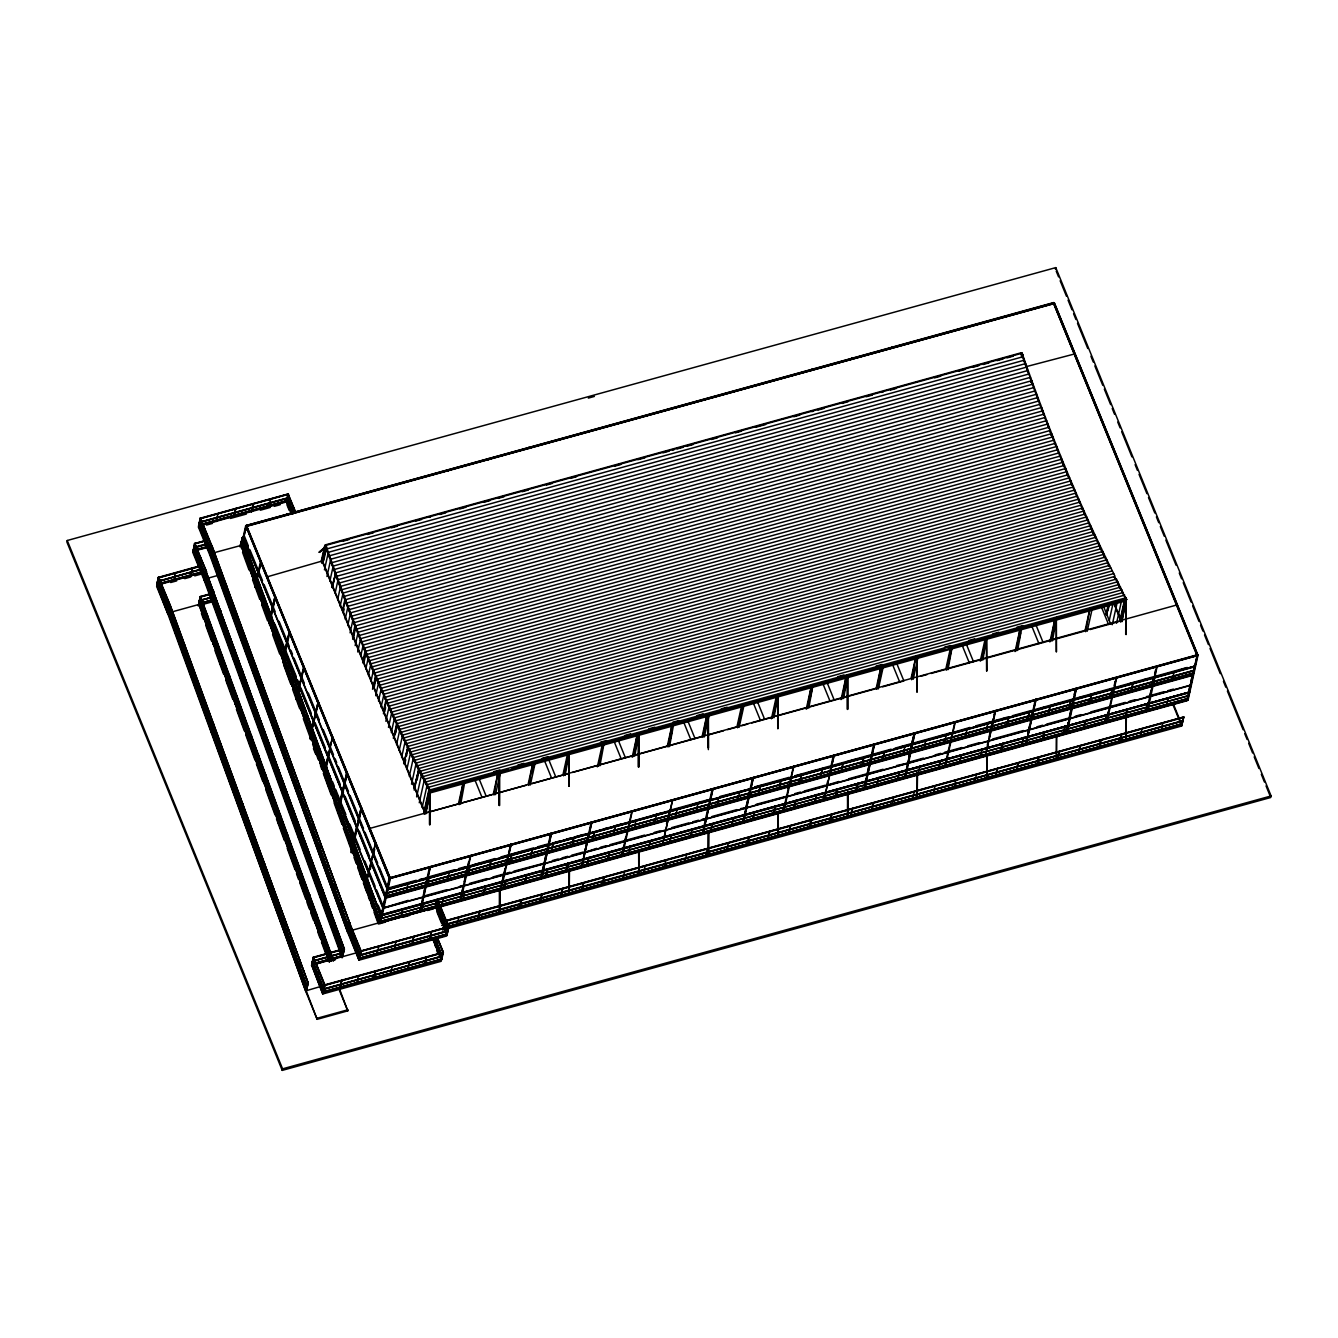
<?xml version="1.0" encoding="UTF-8"?>
<svg xmlns="http://www.w3.org/2000/svg" width="1338" height="1338" viewBox="0 0 1338 1338"><rect width="100%" height="100%" fill="white"/><g stroke="black" fill="none" stroke-linecap="round" stroke-linejoin="round"><path stroke-width="1.5" d="M67.251 540.502L66.9 542.041L282.234 1070.383L1270.749 797.498L1271.1 795.959L1055.766 267.617L67.251 540.502L282.586 1068.845L282.234 1070.383M158.938 577.682L156.73 585.559L158.269 577.38L198.676 566.158M156.73 585.559L158.553 577.247L308.158 982.928L306.452 990.672L308.158 982.928M201.018 573.099L156.897 585.275L156.646 586.395L167.919 614.075L305.867 991.642L317.139 1019.322L347.78 1010.859L338.999 987.595M157.483 583.05L158.77 577.247L170.227 605.361L168.504 613.105M162.383 599.407L164.089 591.664M173.639 580.893L175.362 573.149M168.019 613.239L170.127 605.077L308.008 982.794L170.127 605.077M167.919 614.075L156.897 585.275M195.197 543.897L192.99 551.774L194.528 543.579L204.798 540.686M200.8 518.542L198.609 526.419L200.148 518.241L288.339 493.889L286.633 501.633M175.094 632.673L177.302 624.796M448.849 926.816L446.725 935.964L359.002 960.182L347.729 932.502L209.782 554.936L198.509 527.272L200.416 518.107L212.09 546.222L209.698 553.664L211.989 545.937L349.87 923.672L211.504 546.205L200.148 518.241M175.278 633.108L176.817 624.93M193.291 551.189L195.013 543.445M198.91 525.851L200.633 518.107M190.548 576.226L192.572 567.914L191.033 576.093M198.442 565.171L200.65 557.294L198.626 565.606M204.062 539.816L206.269 531.939L204.246 540.268M182.353 652.543L184.56 644.665M182.537 652.977L184.075 644.799M216.154 521.586L217.86 513.842M200.566 597.049L198.643 604.776L200.182 596.597L210.467 593.687M204.078 579.003L206.37 571.242L204.58 578.869M198.643 604.776L200.182 596.597L333.212 960.768M342.11 957.857L204.162 580.274L205.952 571.359L194.763 543.646M209.782 554.936L211.571 546.021L200.382 518.308M200.667 596.464L199.128 604.642M210.367 553.965L211.922 546.088M204.747 579.304L206.47 571.56L194.796 543.445L192.889 552.611L204.162 580.274M189.611 672.412L191.819 664.534L190.28 672.713M189.795 672.847L191.819 664.534M205.734 624.21L207.925 616.333L206.403 624.528M211.354 598.872L213.545 590.995L212.006 599.173M216.957 573.534L219.164 565.656L217.626 573.835M205.901 624.662L207.925 616.333M211.521 599.307L213.545 590.995M217.141 573.969L219.164 565.656M233.682 516.736L235.722 508.423L234.183 516.602M196.887 692.281L199.078 684.404L197.539 692.599M197.054 692.733L199.078 684.404M212.993 644.08L215.201 636.202L213.662 644.398M218.612 618.741L220.803 610.864L219.281 619.059M224.232 593.403L226.423 585.526L224.884 593.704M213.16 644.531L215.201 636.202M218.78 619.193L220.803 610.864M224.399 593.838L226.423 585.526M240.422 546.489L242.546 537.324L240.338 545.202L242.63 537.475L380.561 915.041L242.211 537.592L380.143 915.159L378.353 924.056L374.071 912.315M204.313 712.602L206.336 704.273M241.241 545.871L245.707 525.7L1054.26 302.723L1197.811 654.951L389.258 877.929L379.54 922.869L1188.094 699.891L1197.928 655.536L1054.26 302.723M248.333 545.871L244.402 536.204L243.566 536.438L241.593 545.302L385.377 898.266L1192.911 675.339M1197.727 655.369L389.375 878.531L245.908 525.867M241.542 546.623L246.008 526.47M1197.527 655.419L1053.708 302.555L246.192 525.483L389.927 878.681L390.295 877.879M241.358 548.145L246.543 525.483L390.395 878.464L380.577 922.802L380.143 921.397L1187.659 698.486L1188.094 699.891M241.91 545.268L243.851 536.036M244.402 536.204L243.466 536.856L387.384 889.753L1194.801 666.24M242.379 546.389L243.717 540.335M245.958 530.266L246.844 526.235M251.226 511.902L253.25 503.573L251.711 511.768M220.436 664.401L222.459 656.088M226.038 639.062L228.062 630.733M231.658 613.724L233.682 605.395M247.781 565.522L249.805 557.193M211.404 732.037L213.595 724.159L212.073 732.338M211.571 732.471L213.11 724.293M212.307 729.963L213.595 724.159M227.51 683.835L229.718 675.958M233.13 658.497L235.337 650.619M238.749 633.142L240.94 625.264M227.694 684.27L229.233 676.091M233.314 658.932L234.836 650.753M238.917 633.593L240.455 625.415M268.771 507.052L270.493 499.308M254.688 585.124L260.893 560.706M255.04 585.392L257.063 577.079L255.525 585.258M254.822 587.399L261.194 561.458L257.632 577.581M218.663 751.906L220.87 744.028M218.83 752.341L220.369 744.162M234.769 703.704L236.977 695.827M240.388 678.366L242.596 670.489M246.008 653.028L248.216 645.15M234.953 704.139L236.492 695.961M240.572 678.801L242.111 670.622M246.192 653.462L247.714 645.284M262.332 596.347L262.566 595.293M266.63 576.996L323.16 560.722L325.385 550.838M262.114 604.826L264.322 596.949M262.298 605.261L264.506 597.384M225.921 771.775L228.129 763.898M226.105 772.21L227.627 764.031M200.315 518.676L288.523 494.341L286.8 502.084L288.138 493.889L295.899 512.688M242.027 723.574L244.235 715.696M247.647 698.235L249.855 690.358M253.267 672.897L255.474 665.019M242.211 724.009L243.75 715.83M247.831 698.67L249.37 690.492M253.451 673.332L254.973 665.153M292.202 513.675L293.975 507.738L292.688 513.541M269.055 620.347L275.243 595.928M292.871 513.976L293.674 508.306M268.905 623.107L275.561 596.681M270.075 618.591L274.992 596.414M271.096 616.952L269.557 625.13L274.658 600.712M269.557 625.13L271.765 617.253M270.042 624.997L271.581 616.818M233.18 791.644L235.388 783.767M233.364 792.079L234.903 783.901M249.286 743.443L251.494 735.566M254.906 718.105L257.113 710.227M260.525 692.766L262.733 684.889M249.47 743.895L251.009 735.699M255.09 718.539L256.628 710.361M260.709 693.201L262.248 685.023M276.632 644.565L278.839 636.687L277.117 644.431M276.815 645L278.354 636.821M240.439 811.514L242.646 803.636L241.108 811.832M277.301 644.866L278.538 637.256M240.623 811.965L242.646 803.636M256.545 763.312L258.752 755.435L257.214 763.63M262.164 737.974L264.372 730.096L262.833 738.292M267.784 712.636L269.992 704.758L268.453 712.937M256.729 763.764L258.752 755.435M262.348 738.425L264.372 730.096M267.968 713.07L269.992 704.758M282.519 659.601L289.61 631.151M282.82 660.353L289.343 631.636M284.542 656.088L286.784 646.003M287.67 641.972L289.46 633.911M283.89 664.434L286.098 656.557L284.559 664.752M284.074 664.886L286.098 656.557M247.697 831.383L249.905 823.506L248.366 831.701M247.881 831.835L249.905 823.506M263.803 783.198L266.011 775.321L264.472 783.499M269.423 757.843L271.631 749.966L270.092 758.161M275.043 732.505L277.25 724.627L275.712 732.823M263.987 783.633L266.011 775.321M269.607 758.295L271.631 749.966M275.227 732.956L277.25 724.627M291.149 684.303L293.357 676.426L291.634 684.17M291.333 684.755L293.357 676.426M255.14 851.704L257.164 843.392M321.12 561.826L324.582 546.172L326.121 545.737M321.973 560.07L325.318 544.884L1021.463 352.697L1022.098 356.243M321.689 563.214L325.92 546.105M322.157 562.311L325.92 545.386L1022.065 353.199C1048.54 429.347 1078.696 504.342 1115.072 576.327L418.945 768.497C382.551 696.513 352.396 621.518 325.92 545.386M323.645 560.823L325.82 551.039M271.246 803.502L273.27 795.19M276.866 778.164L278.889 769.852M282.485 752.826L284.509 744.497M324.432 569.888L328.061 553.581L325.636 546.64L319.13 552.059M295.982 698.854L303.96 666.374M296.283 699.607L304.261 667.127M296.986 697.098L303.258 668.883M298.591 704.624L300.615 696.312M326.94 576.494L330.486 560.471L325.636 546.64L319.23 552.41M262.215 871.138L264.422 863.261L262.884 871.439M262.399 871.573L263.937 863.395M263.134 869.064L264.422 863.261M329.867 581.093L332.928 567.329L330.486 560.471L356.56 630.315M278.321 822.937L280.528 815.059M283.94 797.599L286.148 789.721M289.56 772.26L291.768 764.383M278.505 823.372L280.043 815.193M284.124 798.033L285.663 789.855M289.744 772.695L291.283 764.516M331.757 587.365L335.671 573.567L332.51 586.295M332.376 587.666L335.37 574.136L332.928 567.329M305.683 724.059L307.874 716.181M305.85 724.494L307.389 716.315M335.136 593.085L337.828 580.909L335.37 574.136M269.473 891.008L271.681 883.13M269.657 891.442L271.196 883.264M337.628 599.641L340.304 587.633L339.066 584.271M285.596 842.806L287.787 834.929M291.199 817.468L293.407 809.59M296.819 792.129L299.026 784.252M285.763 843.241L287.302 835.063M291.383 817.903L292.922 809.724M297.003 792.564L298.541 784.386M309.881 736.084L318.31 701.597M309.747 738.86L318.628 702.35M310.015 738.359L317.608 704.106M340.153 606.164L342.779 594.323L340.304 587.633M312.941 743.928L315.132 736.051M342.478 610.412L344.652 600.645L345.873 601.264L344.652 600.645M313.109 744.363L314.647 736.184M342.812 611.265L345.254 600.963L342.779 594.323M276.732 910.877L278.94 902.999M276.916 911.312L278.455 903.133M343.281 612.971L344.15 609.058M345.187 619.143L347.746 607.552L345.254 600.963M292.855 862.675L295.046 854.798M298.474 837.337L300.665 829.46M304.077 811.999L306.285 804.121M293.022 863.127L294.561 854.932M298.642 837.772L300.18 829.593M304.261 812.434L305.8 804.255M347.713 625.599L350.255 614.109L347.746 607.552M320.2 763.797L322.391 755.92M320.367 764.232L321.906 756.054M283.991 930.746L286.198 922.869M350.071 632.841L352.78 620.631L350.255 614.109M284.174 931.198L285.713 923.003M352.429 636.921L355.59 626.552L353.667 637.49M352.764 637.741L354.67 626.803M352.613 639.23L355.289 627.104L352.78 620.631M323.796 773.331L332.677 736.82M300.113 882.545L302.304 874.667M305.733 857.206L307.924 849.329M311.353 831.868L313.544 823.991M324.365 773.581L332.409 737.305M300.281 882.996L301.819 874.801M305.9 857.658L307.439 849.463M311.52 832.303L313.059 824.124M326.271 767.811L328.061 759.733M328.964 755.702L330.754 747.641M355.155 645.602L357.831 633.526L355.289 627.104M327.944 783.533L329.666 775.789M291.266 950.616L293.457 942.738L291.918 950.933M328.128 783.984L329.834 776.241M291.433 951.067L293.457 942.738M357.698 651.941L360.374 639.915L357.831 633.526L359.102 636.721M360.708 656.256L362.916 646.271L360.374 639.915L361.645 643.093M307.372 902.431L309.58 894.553L308.041 902.732M312.992 877.076L315.183 869.198L313.661 877.394M318.611 851.737L320.802 843.86L319.264 852.055M307.556 902.866L309.58 894.553M313.159 877.527L315.183 869.198M318.779 852.189L320.802 843.86M362.648 662.277L364.856 652.275L366.094 652.844L364.856 652.275M362.983 663.096L365.475 652.559L362.916 646.271L374.523 674.302M363.886 662.845L365.659 654.851M334.901 803.987L336.423 795.792M298.525 970.502L300.716 962.624L299.194 970.803M298.692 970.936L300.716 962.624M365.826 668.833L368.05 658.831L366.763 655.704M407.605 481.245L407.939 481.529M337.694 810.56L347.027 772.043M338.012 811.313L347.328 772.795M337.828 812.835L346.759 772.528M368.402 675.071L370.626 665.053L368.05 658.831M339.3 809.072L344.201 786.895M345.104 782.864L346.893 774.802M314.631 922.3L316.838 914.423L315.3 922.601M320.25 896.962L322.458 889.084L320.919 897.263M325.87 871.607L328.061 863.729L326.539 871.924M314.815 922.735L316.838 914.423M320.434 897.397L322.458 889.084M326.037 872.058L328.061 863.729M370.994 681.293L373.218 671.224L370.626 665.053M341.976 823.422L344.184 815.544L342.645 823.723M342.16 823.857L344.184 815.544M372.499 689.237L376.095 676.827L374.188 687.765M319.514 986.825L305.95 990.806L308.075 982.644M313.778 957.59L311.57 965.467L313.393 957.138L324.783 985.404L443.129 952.74L436.874 937.637M305.867 991.642L168.17 612.955L212.307 600.762M355.858 952.99L311.737 965.183L322.759 993.983L441.105 961.32L443.229 952.154M311.888 964.899L313.594 957.155L325.067 985.27L322.859 993.147L324.883 984.818M373.285 688.016L375.192 677.078M373.57 687.481L375.811 677.363L373.218 671.224M375.71 695.693L378.42 683.45L375.811 677.363L382.35 692.515M322.073 942.604L324.097 934.292M327.693 917.266L329.717 908.954M333.296 891.928L335.336 883.615L333.798 891.794M334.048 889.419L335.336 883.615M317.039 978.864L319.247 970.987L317.223 979.299M378.487 701.012L381.046 689.505L378.42 683.45M349.419 843.726L351.442 835.414L349.904 843.592M350.155 841.217L351.442 835.414M381.096 707.133L383.672 695.509L381.046 689.505M351.158 849.814L361.377 807.266M326.89 961.236L328.613 953.492M351.292 852.105L360.675 809.774M352.747 848.325L354.537 840.264M355.44 836.233L361.695 808.018L351.024 852.59L351.861 852.356M383.504 710.996L385.678 701.212L386.933 701.731L385.678 701.212M383.421 713.756L386.297 701.48L383.672 695.509L395.596 722.018M329.148 962.039L331.356 954.161L330.252 960.416M334.768 936.7L336.975 928.823M340.387 911.362L342.595 903.485M329.75 960.55L330.871 954.295M334.952 937.135L336.49 928.957M340.571 911.797L342.093 903.618M384.759 711.548L385.628 707.618M322.859 993.147L324.666 984.818M330.068 959.965L331.356 954.161M317.139 1019.322L306.118 990.521M322.759 993.983L311.737 965.183M385.862 721.282L388.94 707.401L387.619 704.44M356.493 863.161L358.701 855.283M356.677 863.595L358.216 855.417M388.472 727.354L391.599 713.271L388.94 707.401M364.873 847.941L365.107 846.887M369.171 828.59L1176.838 604.96M391.298 732.522L394.258 719.108L391.599 713.271M212.09 546.222L350.021 923.789L347.646 931.231L349.854 923.354L361.31 951.469L359.102 959.346L360.641 951.167L1182.039 723.825L442.978 927.836M342.21 957.005L344.418 949.127L205.968 571.393L344.134 949.278M347.83 931.666L349.502 923.588L361.026 951.602M347.729 932.502L210.033 553.815L198.76 526.135L286.466 501.917L290.982 512.989M349.854 923.354L347.646 931.231M393.288 738.258L397.219 724.41L395.831 732.956M394.074 737.087L396.316 724.661M393.924 738.526L396.934 724.912L394.258 719.108M339.768 988.481L341.792 980.152L340.253 988.347M363.752 883.03L365.96 875.152L364.237 882.896M363.936 883.465L365.475 875.286M364.421 883.331L365.659 875.721M396.55 744.513L399.627 730.665L396.934 724.912L406.367 744.865M375.476 842.973L365.374 887.813L366.211 887.579M353.466 945.514L355.172 937.771M370.241 869.449L371.128 865.402M372.917 857.34L374.707 849.279M399.192 750.484L402.32 736.385L399.627 730.665M401.584 757.509L405.013 742.055L402.32 736.385M371.011 902.899L373.218 895.022L371.195 903.351M359.102 959.346L360.926 951.017L1182.19 724.192M359.002 960.182L347.98 931.382L1187.525 699.623M361.126 951.034L359.588 959.212M403.608 763.195L408.006 747.189L406.601 755.819M403.942 763.965L407.722 747.674L405.013 742.055M404.845 763.714L405.732 759.767M356.661 983.815L358.383 976.071M406.869 769.367L410.448 753.261L407.722 747.674L414.546 761.556M409.294 776.291L413.174 758.797L410.448 753.261M378.269 922.768L380.477 914.891M389.659 878.062L1197.259 654.784L1186.957 699.356M1197.61 654.784L1187.609 700.109L380.092 923.036L382.099 914.824L378.152 905.157M1190.703 684.354L1190.887 685.324L383.37 908.251L282.736 661.875M1193.044 673.783L1193.228 674.77L385.712 897.698L387.401 888.265L416.235 880.304M387.585 889.252L243.566 536.438M411.502 784.168L415.917 764.299L413.174 758.797M376.647 954.496L378.855 946.618M413.977 787.798L418.928 769.283L414.328 788.567M414.144 790.089L418.66 769.768L415.917 764.299M417.038 780.171L418.844 772.026M373.57 979.148L375.593 970.819L374.055 979.015M416.603 796.863L421.42 775.187L417.289 767.042M419.262 802.767L424.179 780.556L418.66 769.768M422.156 807.516L426.956 785.891L424.179 780.556M406.167 891.777L407.889 884.033M423.778 812.885L428.695 790.691L430.234 790.273L425.869 813.839M424.213 813.069L429.414 789.403L430.067 792.949L1126.211 600.762M394.192 949.662L395.897 941.919M424.347 814.257L430.368 791.46M424.832 813.353L430.016 789.905L418.945 768.497M425.116 812.818L426.454 806.781M427.34 802.75L429.13 794.672M425.451 813.638L429.916 793.484M390.479 974.465L392.201 966.738M411.736 944.812L413.76 936.5L412.221 944.678M424.28 890.974L427.407 876.875M407.388 969.799L409.411 961.487L407.873 969.665M430.2 867.057L420.216 911.262M426.872 886.057L428.896 877.745L427.357 885.923M458.583 803.268L463.048 783.098M435.435 908.301L437.258 899.721M436.021 907.315L437.643 899.27L449.016 927.251M459.151 804.656L463.5 781.091M429.281 939.978L431.304 931.649L429.766 939.845M424.297 965.133L426.32 956.821L424.782 964.999M460.673 804.238L465.039 780.656M441.791 905.241L443.681 897.932M447.578 880.337L449.3 872.593M435.552 946.635L437.091 938.456M441.005 920.862L443.196 912.984L441.172 921.297M437.576 938.323L435.385 946.2M437.292 937.52L443.296 952.271L441.206 960.467L442.744 952.288M448.347 926.95L446.825 935.128L448.916 926.933M461.526 893.935L463.316 885.873M464.202 881.842L465.992 873.781M466.878 869.75L468.668 861.689M460.924 900.39L460.657 899.755M466.544 875.052L466.276 874.416M468.283 874.634L470.006 866.89M457.044 925.311L458.767 917.567M569.118 436.656L569.453 436.941M493.388 793.668L497.87 773.498M493.956 795.04L498.305 771.474M495.495 794.621L500.412 772.444M483.202 893.817L485.393 885.94L483.687 893.684M488.989 868.914L491.013 860.585L489.474 868.78M477.75 919.591L479.773 911.278L478.251 919.457M501.901 882.796L505.028 868.68M505.915 864.649L507.704 856.588M508.607 852.557L510.698 845.248M504.242 874.182L504.577 874.467M506.584 863.629L506.918 863.896M508.524 854.831L508.708 855.802L508.524 854.831L500.847 856.956M510.965 844.763L500.563 888.85M503.908 888.098L506.099 880.22L504.393 887.964M509.694 863.194L511.718 854.882L510.179 863.06M498.455 913.871L500.496 905.558L498.957 913.737M528.192 784.051L532.675 763.881M528.761 785.439L533.109 761.874M530.183 781.609L531.069 777.579M531.972 773.548L533.762 765.487M530.3 785.021L535.217 762.827M524.613 882.378L526.804 874.5L525.098 882.244M530.4 857.474L532.424 849.162L530.885 857.34M519.161 908.168L521.201 899.838L519.662 908.017M563.014 774.451L567.479 754.281M541.823 873.664L543.613 865.602M544.516 861.572L548.981 841.418M549.868 837.387L550.771 833.357L540.937 877.695M563.566 775.823L568.483 753.645M551.172 833.474L551.507 833.758M541.505 877.962L551.34 833.607M564.987 772.009L565.874 767.979M566.777 763.931L568.566 755.87M549.165 844.311L669.953 810.594M565.104 775.404L569.453 751.839M545.319 876.658L547.51 868.78L545.804 876.524M551.105 851.771L553.129 843.442L551.591 851.62M539.866 902.448L541.907 894.119L540.368 902.314M571.811 846.051L573.835 837.722L572.296 845.917M560.572 896.728L562.612 888.415L561.074 896.594M597.367 766.858L602.284 744.664M598.37 766.222L603.287 744.028M599.909 765.804L604.258 742.222M581.762 864.532L582.649 860.501M583.552 856.471L585.325 848.409M586.228 844.378L588.018 836.317M591.714 822.469L581.712 866.673M586.73 865.234L588.921 857.357L587.215 865.101M592.517 840.331L594.54 832.019L593.002 840.197M581.294 891.008L583.318 882.695L581.779 890.874M607.435 859.514L609.626 851.637L607.92 859.381M613.222 834.611L615.246 826.299L613.707 834.477M602 885.288L604.023 876.975L602.485 885.154M632.172 757.241L637.089 735.064M633.192 756.606L637.54 733.04M635.048 750.769L636.838 742.707M634.714 756.187L639.062 732.622M622.137 853.393L623.926 845.332M624.813 841.301L625.716 837.27M628.776 826.951L630.114 820.913M623.19 879.451L624.411 871.841M634.413 828.757L635.65 821.164M730.615 392.084L730.949 392.352M628.626 853.661L630.031 846.502M667.428 745.617L671.893 725.447M667.996 747.005L672.345 723.44M669.853 741.168L671.643 733.09M669.518 746.587L673.884 723.005M648.846 848.091L650.736 840.782M654.633 823.188L656.356 815.444M643.411 873.865L645.117 866.121M666.525 824.108L669.652 809.992M662.461 844.378L662.795 844.663M668.08 819.04L668.415 819.324M672.462 800.174L662.377 845.014L672.73 799.689M666.073 829.878L665.822 829.242M770.989 380.929L771.324 381.213M669.552 842.371L671.442 835.063M675.339 817.468L677.061 809.724M664.116 868.145L665.822 860.401M702.233 736.017L706.698 715.847M702.801 737.389L707.15 713.823M704.658 731.552L707.785 717.436M704.323 736.97L709.24 714.793M690.257 836.651L692.147 829.343M696.044 811.748L697.767 804.004M684.822 862.425L686.528 854.681M712.669 788.885L713.003 789.169M703.002 833.373L712.836 789.035M710.662 799.723L710.411 799.104M710.963 830.931L712.853 823.639M716.75 806.028L718.473 798.284M705.527 856.721L707.233 848.978M737.037 726.4L741.52 706.23M737.606 727.788L742.523 705.594M739.011 723.958L742.59 707.835M739.128 727.354L744.062 705.176M731.669 825.212L734.044 817.786M737.455 800.325L739.663 792.447M726.233 851.001L728.424 843.124M744.162 815.912L745.049 811.882M745.935 807.851L747.29 801.813M749.063 793.752L749.966 789.721M751.755 781.66L752.642 777.612L742.807 821.967M753.21 777.88L743.226 822.084M771.407 718.807L776.324 696.63M772.411 718.172L777.328 695.994M773.832 714.358L777.395 698.219M773.949 717.753L778.298 694.188M752.374 819.508L754.582 811.631L752.859 819.374M758.161 794.605L760.185 786.292L758.663 794.471M746.939 845.282L748.962 836.969L747.424 845.148M773.08 813.788L775.287 805.911L773.565 813.655M778.867 788.885L780.89 780.572L779.368 788.751M767.644 839.562L769.668 831.249L768.129 839.428M788.099 788.651L789.002 784.62M806.212 709.207L811.129 687.013M807.215 708.571L811.581 685.006M809.975 698.687L812.216 688.602M808.754 708.136L813.103 684.571M793.785 808.068L795.993 800.191L794.27 807.935M799.572 783.165L801.596 774.853L800.074 783.031M788.35 833.858L790.373 825.529L788.835 833.725M814.491 802.348L816.698 794.471L814.976 802.215M820.278 777.462L822.301 769.133L820.779 777.328M809.055 828.138L811.079 819.826L809.54 828.005M841.017 699.59L845.934 677.413M842.02 698.954L846.385 675.389M843.442 695.141L845.683 685.056M843.559 698.536L847.907 674.971M824.007 797.665L824.91 793.635M826.7 785.557L827.586 781.526M829.376 773.464L830.262 769.434M831.166 765.403L832.955 757.341M823.974 799.789L824.308 800.074M833.975 755.585L823.874 800.425L834.226 755.1M829.928 774.735L829.66 774.1M932.502 336.34L932.837 336.624M840.983 771.742L843.007 763.429L841.485 771.608M829.761 822.418L831.784 814.106L830.246 822.285M876.273 687.966L880.739 667.796M876.825 689.354L881.19 665.789M878.246 685.524L881.826 669.385M855.902 790.925L858.11 783.048L856.387 790.791M861.689 766.022L863.712 757.709L862.19 765.888M878.364 688.919L883.281 666.742M850.466 816.698L852.49 808.386L850.951 816.565M864.833 784.503L866.171 778.448M867.074 774.418L868.864 766.356M869.75 762.326L870.653 758.295M874.182 744.313L874.517 744.58M864.515 788.784L874.35 744.446M867.961 774.15L867.71 773.515M876.607 785.205L878.815 777.328L877.092 785.072M882.394 760.302L884.418 751.989L882.896 760.168M871.172 810.995L873.196 802.666L871.657 810.861M911.078 678.349L915.543 658.196M911.646 679.737L915.995 656.172M913.051 675.924L914.841 667.846M913.168 679.319L918.085 657.142M897.313 779.485L899.203 772.193M903.1 754.599L904.823 746.855M891.877 805.275L893.583 797.532M914.155 733.04L904.622 778.131L905.207 773.347M908.786 757.224L913.252 737.071M914.556 733.157L914.807 733.793M914.724 733.291L904.722 777.512M918.019 773.782L919.908 766.473M923.805 748.879L925.528 741.135M912.583 799.555L914.289 791.812M945.882 668.749L950.348 648.579M946.451 670.137L951.368 647.943M947.856 666.307L949.645 658.246M950.549 654.215L951.435 650.168M947.973 669.702L952.338 646.137M1021.178 353.968L1021.463 352.697M1022.065 353.199L1025.41 364.856M1021.396 357.48L1022.265 353.567L1020.727 353.985M944.511 743.159L946.234 735.415M933.288 793.835L934.994 786.092M1055.414 269.155L1055.766 267.617M947.07 759.248L946.819 758.613M1053.642 303.743L246.276 525.968M980.236 661.156L985.153 638.979M981.256 660.52L986.173 638.343M982.661 656.707L984.902 646.622M959.43 762.342L961.32 755.033M965.216 737.439L966.939 729.695M953.994 788.132L955.7 780.389M982.778 660.102L987.143 636.537M980.135 756.622L982.025 749.33M985.922 731.735L987.645 723.992M974.7 782.412L976.405 774.669M987.31 745.015L988.197 740.984M989.1 736.954L993.114 718.807M994 714.776L995.204 711.498M1074.146 354.068L1025.978 366.712M991.274 730.665L992.612 724.627M1015.057 651.556L1019.974 629.362M1016.06 650.92L1020.409 627.355M1018.82 641.036L1020.61 632.974M1017.599 650.485L1021.948 626.92M1000.841 750.919L1003.048 743.042L1001.326 750.785M1006.628 726.016L1008.668 717.686L1007.129 725.882M995.405 776.692L997.429 768.38L995.89 776.558M1021.546 745.199L1023.754 737.322L1022.031 745.065M1027.333 720.296L1029.374 711.983L1027.835 720.162M1016.111 770.972L1018.134 762.66L1016.596 770.839M1026.781 737.89L1025.761 744.697L1035.278 699.59M1027.684 733.86L1029.474 725.798M1030.36 721.767L1032.15 713.706M1026.012 744.212L1035.846 699.858M1026.179 744.346L1025.928 743.711M1029.457 729.561L1029.206 728.926M1031.799 719.008L1031.548 718.372M1049.862 641.939L1054.779 619.762M1050.865 641.303L1055.214 617.738M1053.625 631.436L1054.511 627.405M1052.404 640.885L1056.752 617.32M1048.055 714.576L1050.079 706.263L1048.54 714.442M1036.816 765.252L1038.84 756.94L1037.301 765.119M1085.118 630.315L1089.584 610.145M1062.957 733.759L1065.165 725.882L1063.442 733.625M1068.761 708.856L1070.785 700.543L1069.246 708.722M1057.522 759.549L1059.545 751.22L1058.007 759.415M1085.67 631.703L1090.035 608.121M1087.209 631.268L1092.126 609.091M1075.652 688.451L1066.135 733.559L1068.059 722.721M1068.945 718.69L1070.735 710.629M1071.638 706.598L1073.427 698.536M1074.314 694.506L1075.2 690.475M1076.053 688.568L1076.321 689.204M1076.22 688.719L1066.235 732.923M1109.118 606.315L1106.409 614.711L1107.864 605.779M1106.409 614.711L1108.65 604.525M1106.693 614.175L1108.934 604.007M1083.663 728.056L1085.871 720.179L1084.148 727.905M1089.466 703.152L1091.49 694.823L1089.952 703.019M1078.227 753.829L1080.251 745.517L1078.712 753.695M1109.252 620.464L1112.748 604.692M1112.263 624.729L1117.18 602.518M1116.561 623.207L1121.361 601.582M1119.923 620.698L1124.388 600.545M1120.341 620.899L1124.372 602.752M1120.475 622.086L1125.258 598.722M1120.96 621.183L1124.539 605.044M1125.877 599.006L1116.461 579.036L1114.169 577.364M1121.696 618.641L1123.937 608.556M1121.579 621.468L1126.496 599.29L1125.592 599.541M1122.013 621.668L1126.362 598.103M1104.368 722.336L1106.576 714.459L1104.854 722.202M1110.172 697.433L1112.196 689.12L1110.657 697.299M1098.933 748.109L1100.957 739.797L1099.418 747.975M1106.643 719.643L1108.433 711.565M1114.236 685.374L1115.139 681.343M1108.583 714.659L1108.316 714.024M1125.074 716.616L1127.282 708.739L1125.559 716.482M1130.878 691.713L1132.901 683.4L1131.363 691.579M1119.638 742.389L1121.662 734.077L1120.123 742.256M1151.399 685.558L1153.289 678.249M1140.344 736.686L1142.05 728.942M1151.583 685.993L1153.607 677.68L1151.934 686.31M1148.355 702.45L1146.265 710.762M1149.71 696.396L1151.048 690.341M1154.627 674.218L1155.514 670.187M1166.485 705.176L1168.375 697.884M1172.289 680.289L1173.995 672.546M1161.05 730.966L1162.755 723.222M1188.746 691.294L1190.084 685.257M1190.971 681.209L1191.874 677.179M1193.647 669.117L1194.55 665.086M442.61 930.044L1181.671 726.016L1183.779 716.934L442.493 921.497M1183.461 717.503L1181.755 725.246L1183.779 716.934M157.984 581.244L169.274 608.941L307.138 986.675L169.274 608.941M201.269 572.547L157.131 584.723L168.605 611.968L306.469 989.702L168.187 612.085M287.519 498.104L199.379 522.439L210.668 550.102L199.563 521.971M210.718 549.918L348.599 927.652L211.136 549.801L349.084 927.368L360.307 955.232M292.102 514.043L286.884 500.914L198.76 525.249L210.049 552.945L347.93 930.679L210.467 552.828L199.178 525.132M435.686 906.278L447.21 934.292L359.504 958.51L209.982 553.112M205.935 543.997L193.943 547.309L205.517 575.139L343.398 952.873L312.356 961.47M311.687 964.497L342.729 955.901L204.848 578.167L193.274 550.336M200.7 596.781L333.63 960.651M211.621 597.016L199.412 600.762L211.772 597.384M212.893 599.692L198.743 603.789L211.103 600.411M379.223 919.189L241.358 541.472L379.29 919.039M241.71 541.505L379.641 919.072M378.604 922.936L240.673 544.482L378.621 922.066M241.024 544.533L378.972 922.099M168.856 609.058L306.787 986.624M349.017 927.535L359.889 955.349L448.063 930.813M342.98 952.99L205.467 575.323L194.227 547.443M343.398 952.873L205.517 575.139M342.377 955.85L204.43 578.284L342.729 955.901M319.565 552.31L325.703 546.623M588.335 398.105L594.373 396.433M200.248 518.559L288.423 494.023M199.429 522.221L287.57 497.887M199.663 522.556L287.386 498.355M198.71 525.449L286.85 501.131M198.425 525.985L286.6 500.78L198.894 524.998L210.417 553.012M198.509 527.272L202.49 526.169M206.487 525.065L212.458 523.409M230.404 518.458L246.359 514.06M260.308 510.213L270.276 507.453M274.257 506.349L280.244 504.71M245.807 526.302L1054.16 303.141M246.359 526.453L1053.892 303.542M194.679 543.696L204.747 540.903M194.629 543.897L204.948 541.07M206.085 544.382L193.759 547.777L205.048 575.44M194.06 547.894L206.035 544.599M207.256 546.473L193.14 550.587L204.848 578.167M193.09 550.804L207.407 546.857M193.374 550.922L207.357 547.075M192.806 551.323L207.122 547.627M371.094 860.1L386.08 896.878L385.244 897.112L241.693 544.884L242.529 544.65M210.033 553.815L242.429 545.068M239.686 546.69L243.683 545.586M158.369 577.698L198.827 566.543M158.67 577.832L198.777 566.76M199.814 569.486L157.8 581.696M201.77 569.135L157.566 581.361L168.805 609.242M157.516 581.562L201.971 569.302M159.038 583.585L201.152 571.962M156.847 584.589L201.302 572.33M205.901 571.543L344.251 949.01L313.209 957.607M206.47 571.56L194.528 543.579M170.679 582.532L176.7 580.859M184.728 578.652L190.749 576.996M194.746 575.875L200.767 574.219M193.14 551.473L204.413 579.153L218.395 575.29M343.147 541.154L349.185 539.482M367.281 534.481L373.319 532.808M391.432 527.824L397.47 526.152M415.566 521.151L421.604 519.479M429.013 517.338L430.535 516.92M439.717 514.494L445.755 512.822M459.837 508.942L465.875 507.269M483.971 502.268L490.009 500.596M498.071 498.388L504.091 496.716M522.205 491.715L528.242 490.043M546.356 485.058L552.393 483.386M570.49 478.385L576.527 476.713M614.761 466.159L620.799 464.503M637.858 459.687L644.933 457.83M663.046 452.829L669.084 451.174M672.663 450.07L674.185 449.652M677.128 448.949L683.166 447.277M687.18 446.173L693.218 444.5M711.331 439.5L717.369 437.844M735.482 432.843L741.503 431.171M755.602 427.29L765.654 424.514M793.819 416.737L799.856 415.064M811.882 411.636L813.42 411.218M817.97 410.064L824.007 408.408M842.104 403.407L848.225 401.617M866.255 396.734L872.292 395.078M881.508 392.419L883.03 392.001M890.389 390.077L896.427 388.405M934.66 377.851L940.698 376.195M958.811 371.195L964.832 369.522M972.893 367.298L978.931 365.642M982.945 364.521L988.983 362.866M997.027 360.641L1003.065 358.969M1007.096 357.865L1013.134 356.192M1021.162 354.185L1022.065 353.934M325.351 547.175L326.255 546.924M1021.496 355.005L1022.399 354.754M326.689 547.125L325.151 547.543L324.582 546.172M1021.295 355.373L1022.817 354.955L1022.265 353.567M327.124 548.848L1023.269 356.677M328.345 552.31L1024.473 360.139M329.549 555.772L1025.694 363.585M330.77 559.217L1026.915 367.03M200.282 596.899L210.618 594.072M170.227 605.361L158.269 577.38M200.365 597.032L210.584 594.289M331.991 562.646L1028.119 370.459M211.722 597.601L199.613 600.327M212.943 599.491L199.044 603.94M333.212 566.058L1029.34 373.887M198.476 604.341L213.06 600.076M198.007 605.763L214.063 601.347M334.433 569.47L1030.561 377.299M335.654 572.865L1031.799 380.694M336.875 576.26L1033.02 384.09M338.113 579.638L1034.257 387.468M339.35 583L1035.478 390.83M340.571 586.362L1036.716 394.192M341.809 589.707L1037.954 397.537M343.046 593.052L1039.191 400.882M344.301 596.38L1040.429 404.193M345.538 599.692L1041.683 407.521M346.793 603.003L1042.921 410.816M348.031 606.281L1044.175 414.111M349.285 609.576L1045.43 417.406M350.539 612.837L1046.684 420.667M351.794 616.116L1047.938 423.929M353.048 619.36L1049.193 427.19M354.319 622.605L1050.447 430.435M355.574 625.833L1051.718 433.663M1050.815 434.633L1052.053 435.218L1051.15 435.469M355.005 627.639L355.908 627.388M356.845 629.061L1052.989 436.874M358.116 632.255L1054.244 440.085M359.37 635.466L1055.515 443.279M360.658 638.644L1056.786 446.474M361.929 641.822L1058.057 449.652M363.2 645L1059.345 452.829M364.488 648.161L1060.616 455.974M365.759 651.305L1061.904 459.118M1061.335 460.924L1061.904 459.854M367.047 654.433L1063.192 462.262M368.335 657.56L1064.479 465.39M369.623 660.671L1065.767 468.501M370.91 663.782L1067.055 471.612M372.198 666.876L1068.343 474.706M373.503 669.953L1069.647 477.783M374.791 673.031L1070.935 480.86M376.095 676.091L1072.24 483.921M1071.337 484.908L1072.574 485.46M375.526 677.881L376.446 677.63M377.4 679.135L1073.544 486.965M378.704 682.179L1074.849 490.009M380.009 685.207L1076.153 493.036M381.33 688.234L1077.458 496.064M382.635 691.244L1078.779 499.074M383.956 694.238L1080.084 502.068M385.26 697.232L1081.405 505.062M386.582 700.209L1082.726 508.039M1081.823 509.042L1082.726 508.791M387.903 703.169L1084.048 510.999M389.224 706.13L1085.369 513.959M390.562 709.073L1086.69 516.903M391.883 712.017L1088.028 519.83M393.221 714.927L1089.349 522.757M394.543 717.854L1090.687 525.667M395.881 720.747L1092.025 528.577M397.219 723.641L1093.363 531.47M396.667 725.413L397.57 725.163M398.557 726.534L1094.701 534.347M399.895 729.394L1096.039 537.224M401.249 732.254L1097.394 540.084M402.587 735.114L1098.732 542.944M403.942 737.957L1100.087 545.77M405.297 740.784L1101.442 548.613M406.652 743.594L1102.796 551.423M408.006 746.403L1104.151 554.233M408.358 747.909L407.087 747.44M409.361 749.213L1105.506 557.026M410.716 751.989L1106.861 559.819M412.087 754.766L1108.232 562.596M413.459 757.542L1109.587 565.355M414.813 760.285L1110.958 568.115M416.185 763.045L1112.33 570.858M417.556 765.771L1113.701 573.601M420.316 771.206L1116.461 579.036M421.704 773.916L1117.832 581.746M423.076 776.609L1119.22 584.438M424.464 779.285L1120.608 587.114M425.852 781.961L1121.997 589.79M427.24 784.62L1123.385 592.45M428.628 787.262L1124.773 595.092M493.806 771.641L499.843 769.969M517.957 764.968L523.978 763.312M542.091 758.312L548.128 756.639M600.444 742.205L606.482 740.533M624.578 735.532L630.616 733.876M648.729 728.876L654.767 727.203M672.863 722.202L678.901 720.546M697.014 715.546L703.052 713.873M721.165 708.872L727.186 707.2M837.856 676.66L843.893 674.988M876.072 666.107L882.11 664.434M944.477 647.224L950.515 645.552M968.628 640.551L974.666 638.895M992.779 633.894L998.817 632.222M1016.913 627.221L1022.951 625.565M430.016 789.905L1126.161 597.735M429.13 790.892L430.033 790.641M429.548 824.526L429.465 791.31L508.206 769.517M512.237 768.397L944.812 648.997M948.826 647.876L1125.944 599.056L1125.693 634.413M429.682 824.76L429.799 791.226L430.016 824.66M499.291 805.543L499.409 772.009M708.354 749.631L708.254 714.358M847.372 709.458L847.489 675.924M1126.93 599.474L429.264 792.079L428.695 790.691M1106.074 613.891L1107.312 614.46M425.551 813.019L457.78 804.121M461.794 803.017L491.999 794.672M498.054 792.999L526.235 785.222M532.29 783.55L568.533 773.548M572.564 772.427L701.447 736.853M707.484 735.181L723.59 730.749M727.621 729.628L737.69 726.852M741.72 725.731L747.758 724.075M751.789 722.955L771.926 717.402M775.956 716.282L876.641 688.485M882.679 686.829L902.815 681.259M920.945 676.259L926.983 674.586M931.014 673.482L1084.064 631.235M1090.102 629.562L1118.284 621.785M375.744 842.488L365.073 887.061L365.91 886.826L368.636 893.182M1197.928 655.536L389.575 878.698L379.741 923.036L364.638 885.672M420.082 879.25L428.026 877.745M429.699 876.591L454.703 869.683M458.533 868.63L466.226 866.506M495.077 858.544L464.236 867.392M510.447 854.296L533.528 847.924M537.374 846.87L546.991 844.211M671.96 809.707L708.488 799.622M720.028 796.445L751.036 788.584M754.632 786.895L789.236 777.328M795.006 775.739L891.141 749.196M894.988 748.143L950.749 732.756M969.966 727.437L948.742 733.625M975.736 725.848L1008.417 716.834M1012.264 715.763L1031.498 710.461M1035.344 709.391L1187.241 667.461M473.836 864.733L481.529 862.609M510.38 854.648L521.904 851.47M552.678 842.973L560.371 840.849M566.125 839.261L569.971 838.19M575.741 836.601L583.435 834.477M604.592 828.64L608.439 827.586M614.192 825.981L621.886 823.857M652.66 815.377L662.26 812.718M693.034 804.222L700.727 802.098M706.481 800.509L710.327 799.455M754.548 787.246L764.165 784.586M794.923 776.09L802.616 773.966M808.386 772.377L816.08 770.253M819.926 769.199L825.697 767.611M846.837 761.757L856.454 759.114M900.675 746.905L904.521 745.835M939.125 736.285L942.972 735.231M987.193 723.022L991.04 721.951M996.81 720.362L993.214 722.052L993.047 721.082M1002.58 718.774L1006.427 717.703M1041.031 708.153L1044.878 707.1M1050.648 705.511L1058.341 703.387M1079.482 697.55L1083.328 696.479M1089.099 694.89L1098.715 692.231M1129.473 683.735L1137.166 681.611M1142.936 680.022L1146.783 678.968M1181.387 669.418L1185.234 668.348M387.033 889.084L1195.386 665.923M387 889.302L1195.102 666.324M387.184 889.753L1195.185 666.692L1194.851 665.688M1193.897 670.321L386.381 893.249L1194.098 670.489M385.745 896.059L1193.279 673.148L385.461 897.497M385.712 896.276L1193.429 673.516M385.16 897.53L1193.295 674.001M408.19 900.374L383.437 907.9M425.484 895.59L446.641 889.753M460.088 886.04L463.868 885.338M469.705 883.381L487.015 878.614M492.785 877.026L510.079 872.242M513.926 871.172L544.616 863.043M552.377 860.568L558.147 858.979M561.993 857.909L567.764 856.32M571.61 855.25L583.151 852.072M596.597 848.359L585.325 852.172M600.444 847.289L606.214 845.7M610.061 844.646L644.665 835.079M654.282 832.437L660.052 830.848M671.592 827.653L688.886 822.887M692.733 821.816L698.503 820.227M702.35 819.157L706.113 818.455M711.967 816.514L736.954 809.607M740.8 808.553L746.838 807.583M756.187 804.305L786.878 796.16M794.638 793.685L800.408 792.096M804.255 791.026L825.395 785.189M838.859 781.476L827.252 785.021M848.476 778.833L883.08 769.266M896.544 765.553L908.335 762.995M910.007 761.84L923.454 758.128M934.994 754.933L940.765 753.344M944.611 752.291L961.905 747.507M967.675 745.918L979.215 742.741M992.679 739.011L1023.436 730.531M1036.9 726.818L1042.67 725.213M1046.517 724.159L1067.657 718.322M1075.351 716.198L1081.121 714.609M1090.738 711.95L1125.342 702.4M1129.188 701.329L1134.959 699.741M1146.482 696.563L1150.262 695.844M1152.252 694.957L1163.792 691.779M1167.639 690.726L1173.409 689.12M1191.171 684.939L382.819 908.084L287.369 673.917M1188.913 691.729L1189.248 692.716L381.731 915.644L381.38 914.64L1189.566 692.03L381.263 915.058L324.482 775.706M381.564 915.092L1189.566 692.03M1189.532 692.331L381.179 915.476L326.756 781.944M1188.278 695.66L380.761 918.587L1188.479 695.827M348.415 930.395L359.22 958.376L447.344 934.041L436.104 906.16M380.092 921.614L1187.609 698.687M1187.81 698.854L380.327 922.702M379.423 922.283L418.292 911.797M437.509 906.478L419.798 911.128L429.632 866.79M450.973 902.765L456.743 901.176M460.59 900.106L466.36 898.517M470.207 897.464L475.96 895.875M508.657 886.843L514.428 885.254M562.495 871.975L568.249 870.386M591.329 864.014L597.099 862.425M600.946 861.371L606.716 859.782M683.618 838.541L689.388 836.952M693.235 835.882L699.005 834.293M708.605 831.651L703.102 833.858L702.918 832.888M795.123 807.767L800.893 806.162M804.74 805.108L810.51 803.519M833.591 797.147L839.344 795.558M843.191 794.488L848.961 792.899M881.658 783.867L887.412 782.278M904.321 777.378L905.458 777.913L914.991 732.806M925.879 771.675L931.633 770.069M935.479 769.016L941.25 767.427M950.866 764.767L945.364 766.992L945.18 766.005M1027.768 743.543L1033.538 741.938M1037.385 740.884L1043.155 739.295M1065.817 732.789L1066.971 733.324L1076.488 688.217M1075.836 730.264L1081.606 728.675M1139.29 712.753L1147.72 711.03L1157.236 665.923M1168.124 704.792L1173.894 703.203M1177.741 702.132L1187.993 699.289M436.155 908.034L1187.291 700.677L1197.359 655.269L389.826 878.196L379.775 923.605L366.913 891.911M379.624 923.705L385.612 922.049M403.541 917.099L409.528 915.443M427.474 910.492L433.445 908.853M442.46 921.715L1183.528 717.135M313.293 957.724L344.418 949.127M442.61 922.083L1183.963 717.369M343.465 952.706L312.406 961.253L323.629 989.15L442.393 956.369L434.917 937.704M441.64 925.378L1182.708 720.797L443.764 925.411M443.815 925.194L1182.859 721.165M311.737 964.28L342.796 955.733M442.945 928.054L1181.989 724.042M360.742 951.485L1181.906 724.962L1173.225 703.671M499.392 890.389L499.592 913.453L499.86 888.465M569.001 871.172L569.202 894.236L569.47 871.322M638.627 851.955L638.811 875.019L639.079 852.105M708.237 830.664L708.421 855.802L708.688 830.814M777.913 836.35L778.315 813.671M847.523 817.133L847.924 792.38M917.149 797.916L917.534 773.163M986.758 778.699L987.026 755.769M1056.368 759.482L1056.635 734.478M1125.977 740.265L1126.379 715.512M329.533 961.32L335.554 959.664M360.056 954.897L447.778 930.679M359.253 958.159L447.394 933.84M358.918 958.911L447.31 934.994M324.398 984.952L443.296 952.271M324.498 985.27L443.396 952.589L437.242 937.737M442.159 956.018L323.913 989.284M323.679 988.933L442.443 956.152M323.144 991.709L441.49 959.045M322.96 992.177L441.774 959.179M323.244 992.311L441.59 959.63L433.077 938.992M323.01 992.863L441.356 960.182L432.325 938.038M317.39 1018.201L348.014 1009.738M282.586 1068.845L1271.1 795.959M986.708 637.49L986.926 670.923M847.991 817.284L847.79 792.129M778.381 836.501L778.181 813.437M426.956 785.891L429.749 791.176L425.568 783.232M1121.712 591.045L1124.489 596.363M1114.805 577.581L1123.1 593.704M1117.548 583L1120.324 588.386M421.42 775.187L422.791 777.88M1107.496 562.93L1109.319 566.626M1104.77 557.361L1106.576 561.09M1102.06 551.741L1103.867 555.504M1099.803 547.041L1102.512 552.694M1099.134 545.62L1101.157 549.868M1096.441 539.916L1098.448 544.198M1093.748 534.18L1095.755 538.495M1088.413 522.556L1093.079 532.741M1090.403 526.938L1091.741 529.848M1085.754 516.685L1087.744 521.101M1083.763 512.27L1085.085 515.214L1083.111 510.781M1080.468 504.827L1082.442 509.293M1077.843 498.823L1079.799 503.339M1075.217 492.785L1077.174 497.318M1072.608 486.698L1074.565 491.28M1070.015 480.576L1071.955 485.176M1069.363 479.054L1066.771 472.866L1068.059 475.96M1062.907 463.533L1066.118 471.311M1061.619 460.389L1064.195 466.661M1056.2 271.096L1058.575 276.899M1060.148 280.763L1066.47 296.25M1068.042 300.13L1071.989 309.797M1073.561 313.677L1075.919 319.481M1077.508 323.344L1087.761 348.499M1090.922 356.243L1093.28 362.046M1094.852 365.926L1102.746 385.277M1104.318 389.141L1110.64 404.628M1112.213 408.508L1114.571 414.312M1117.732 422.055L1120.107 427.859M1121.679 431.722L1131.931 456.877M1135.092 464.621L1137.451 470.424M1139.023 474.304L1146.917 493.655M1148.489 497.535L1154.811 513.006M1156.383 516.886L1158.741 522.69M1160.33 526.553L1164.277 536.237M1165.85 540.1L1176.102 565.272M1179.263 572.999L1181.621 578.819M1183.21 582.682L1191.088 602.033M1192.66 605.913L1198.982 621.384M1200.554 625.264L1202.929 631.068M1204.501 634.931L1208.448 644.615M1210.02 648.478L1220.273 673.65M1223.434 681.376L1225.792 687.197M1227.381 691.06L1243.153 729.762M1244.725 733.642L1247.1 739.446M1248.672 743.309L1252.619 752.993M1254.191 756.856L1258.924 768.48M1261.299 774.284L1264.443 782.028M1266.032 785.891L1269.963 795.575M1197.443 655.771L1053.424 302.957L1197.092 655.771M1194.048 670.706L386.582 893.416M1187.442 699.138L1187.609 700.109M1172.991 704.725L1181.671 726.016M1156.818 666.291L1146.582 710.511M1125.559 597.233L1126.479 599.508M1124.84 598.521L1125.392 599.909M1154.543 676.493L1154.477 676.844M1152.67 684.939L1152.603 685.29M1114.052 602.92L1120.374 618.39M1113.902 603.622L1120.207 619.093M1148.69 702.885L1148.623 703.236M1148.155 703.47L1145.964 711.348L1147.67 703.604M1147.051 710.277L1146.984 710.629M1103.532 606.432L1110.624 623.859M1101.442 607.017L1108.55 624.428M1116.862 677.078L1107.028 721.416M1116.427 677.429L1106.192 721.65M1114.169 687.632L1114.102 687.983M1112.296 696.078L1112.229 696.429M1109.955 706.648L1109.888 706.999M1106.677 721.416L1106.61 721.767M1073.795 698.787L1073.979 699.757M1036.013 625.08L1043.105 642.491M1031.832 626.234L1038.924 643.645M1036.114 699.373L1026.279 743.711M1033.421 709.926L1033.337 710.277M1027.567 736.318L1027.484 736.669M995.74 710.511L985.387 755.836L995.305 710.863M966.387 644.297L973.495 661.708M962.223 645.451L969.314 662.862M988.832 740.081L988.749 740.432M987.193 747.474L987.11 747.825M985.554 754.866L985.47 755.217M955.365 721.667L945.531 766.005M954.931 722.018L944.695 766.239M950.8 740.667L950.716 741.018M948.458 751.22L948.374 751.571M940.614 760.753L939.209 767.928M896.778 663.514L903.886 680.925M892.597 664.668L899.705 682.079M912.299 743.359L912.466 744.346M874.617 743.945L864.783 788.299M873.781 744.179L863.947 788.534M871.908 754.515L871.841 754.866M870.035 762.961L869.968 763.312M827.168 682.731L834.26 700.142M866.071 780.907L865.987 781.258M822.987 683.885L830.078 701.296M864.432 788.299L864.348 788.651M831.534 765.654L831.467 766.005M825.68 792.063L825.613 792.414M793.852 766.239L784.018 810.594M793.434 766.59L783.198 810.828M791.159 776.809L791.093 777.161M757.542 701.948L764.65 719.359M789.286 785.255L789.219 785.607M753.378 703.102L760.469 720.513M785.306 803.201L785.239 803.553M783.667 810.594L783.6 810.945M753.478 777.395L743.644 821.733M753.378 778.014L753.311 778.365M744.932 814.34L745.115 815.327M687.933 721.165L695.041 738.576M713.104 788.534L703.27 832.888M712.268 788.768L702.433 833.106M683.751 722.319L690.86 739.73M708.538 807.55L708.454 807.901M704.557 825.496L704.474 825.847M664.183 836.635L664.1 836.986M618.323 740.382L625.415 757.793M614.142 741.536L621.25 758.947M632.356 810.828L622.521 855.166M631.921 811.179L621.685 855.4M627.79 829.828L627.706 830.196M625.448 840.398L625.364 840.749M623.809 847.79L623.725 848.141M622.17 855.183L622.086 855.534M591.981 821.967L581.612 867.308L591.145 822.201M591.881 822.602L591.797 822.954M548.714 759.599L555.805 777.01M544.533 760.753L551.624 778.164M583.435 858.929L583.602 859.916M551.607 833.122L541.773 877.46M547.041 852.122L546.958 852.473M543.061 870.085L542.977 870.436M541.422 877.46L541.338 877.828M511.216 844.261L501.399 888.616M479.088 778.816L486.196 796.227M474.923 779.97L482.014 797.381M502.67 881.224L502.603 881.575M501.048 888.616L500.964 888.967M470.842 855.417L461.025 899.755M470.424 855.768L460.188 899.989M429.147 790.674L430.067 792.949M325.318 544.884L325.954 548.413L325.034 546.138M464.386 892.229L462.981 899.387M462.296 892.362L462.229 892.714M322.475 560.906L425.016 812.501M322.324 561.609L403.558 760.954M405.146 764.834L423.276 809.339M295.531 512.588L287.854 494.023L286.315 502.218M287.954 494.341L295.481 512.789M287.269 497.753L293.524 512.855M287.235 497.97L293.156 512.772M287.101 498.221L293.106 512.972M286.466 501.031L291.734 513.943M286.968 504.894L289.225 510.43M430.468 866.556L420.634 910.91M430.368 867.191L430.301 867.542M448.748 927.401L437.074 899.27L435.536 907.465M437.175 899.588L448.447 927.267M436.79 903.133L447.929 931.064M436.372 903.25L447.879 931.265L360.173 955.483L348.649 927.468M436.322 903.468L447.594 931.131M435.653 906.495L446.925 934.158M435.686 907.164L446.976 934.844M436.941 911.981L441.456 923.053M434.499 937.821L442.259 956.603M434.465 938.022L441.975 956.469M433.495 938.875L441.724 959.396M421.57 910.827L423.276 903.083L421.085 910.961M433.044 939.209L441.306 959.497M436.589 950.248L438.095 953.927M246.192 525.483L390.194 878.297M245.707 525.7L389.676 878.899M402.27 909.372L400.865 916.547M249.922 549.751L262.532 580.709M264.121 584.589L275.16 611.683M279.107 621.35L289.359 646.522M290.931 650.385L292.52 654.249M294.092 658.129L304.345 683.283M308.292 692.967L319.33 720.061M323.278 729.728L329.583 745.216M331.155 749.079L333.53 754.9M335.102 758.763L336.691 762.627M338.263 766.507L348.516 791.661M350.088 795.541L363.501 828.439M365.073 832.303L372.181 849.73M373.754 853.594L377.701 863.278M379.273 867.141L387.167 886.492M244.101 548.513L248.048 558.197M253.568 571.744L255.14 575.608M257.515 581.411L269.339 610.446M274.859 623.993L284.325 647.224M285.914 651.088L296.166 676.242M297.738 680.122L299.311 683.986M300.899 687.866L311.152 713.02M315.099 722.704L325.351 747.858M326.924 751.722L340.337 784.62M341.909 788.5L343.481 792.364M345.07 796.244L355.323 821.398M359.27 831.082L369.522 856.236M241.726 544.817L385.712 897.698M295.397 690.676L298.558 698.419M300.13 702.283L301.702 706.163M309.596 725.514L311.169 729.377M312.757 733.257L315.902 741.001M323.01 758.412L326.957 768.096M332.476 781.643L334.048 785.506M335.621 789.387L345.873 814.541M349.82 824.208L360.073 849.379M364.806 860.986L375.058 886.141M376.647 890.021L382.952 905.491M336.356 802.583L343.448 819.993M351.342 839.344L352.914 843.224M354.503 847.088L357.647 854.831M359.236 858.695L361.594 864.515M363.167 868.379L367.114 878.062M313.427 748.611L315.801 754.431M373.369 904.806L374.941 908.669M376.513 912.533L378.102 916.413M360.273 874.166L362.648 879.969M365.006 885.773L380.092 923.036M199.847 522.104L211.086 549.985M349.369 923.488L360.825 951.602M193.558 550.47L204.831 578.15M348.398 930.378L359.671 958.058M343.164 952.556L312.54 961.019M342.695 956.871L344.234 948.692L313.109 957.289L324.565 985.404M339.501 990.572L347.78 1010.859M312.824 961.152L324.047 989.033M312.155 964.18L323.428 991.843M157.031 584.137L168.538 612.152M323.294 992.094L311.871 964.046L342.495 955.583L311.57 965.467M156.981 584.355L168.12 612.269M311.821 964.246L323.344 993.013M1059.06 454.084L1060.984 458.817M1056.502 447.745L1058.425 452.495M1053.976 441.356L1055.883 446.139M1052.069 436.539L1053.341 439.75M1050.179 431.689L1051.434 434.917L1049.544 430.067M1047.654 425.2L1048.908 428.461L1047.035 423.561M1044.526 417.021L1046.4 421.938M1043.891 415.382L1041.399 408.776L1042.653 412.087M1041.683 408.224L1042.018 409.094M1038.907 402.136L1040.78 407.12M1036.432 395.463L1038.288 400.463M1035.813 393.773L1029.675 376.864M242.563 552.36L249.002 569.955M252.564 579.739L259.723 599.307M261.863 605.177L267.583 620.832M272.584 634.513L279.726 654.081M284.024 665.822L290.446 683.434M292.587 689.304L299.745 708.856M303.308 718.64L311.169 740.165M312.607 744.079L318.327 759.716M320.468 765.587L321.889 769.501M323.328 773.414L331.188 794.939M334.048 802.767L341.909 824.275M343.331 828.189L352.63 853.627M354.052 857.541L356.209 863.411M357.631 867.325L361.912 879.066M363.351 882.98L366.93 892.747M368.351 896.661L369.79 900.574M371.211 904.488L372.633 908.402M204.413 579.153L342.361 956.72M200.349 596.731L333.279 960.6M331.406 960.45L199.897 600.478L331.339 960.617M199.479 600.595L330.921 960.717M329.315 959.563L199.228 603.505L329.248 959.731M198.81 603.622L329.533 961.788M198.81 604.492L328.88 960.55M201.419 613.44L203.56 619.31M205.701 625.181L211.421 640.835M214.983 650.619L223.563 674.084M225.704 679.955L232.862 699.523M236.425 709.307L244.302 730.832M245.724 734.746L255.023 760.168M256.444 764.082L262.884 781.693M265.744 789.52L275.026 814.942M276.464 818.856L284.325 840.381M287.185 848.208L295.046 869.717M296.467 873.63L298.608 879.501M300.047 883.415L305.766 899.069M307.188 902.983L309.329 908.853M310.767 912.767L313.627 920.594M317.909 932.318L320.05 938.189M321.488 942.103L325.77 953.843M1031.514 381.966L1032.735 385.361M334.768 573.818L335.085 574.704M1029.073 375.158L1026.631 368.301L1027.852 371.73M1026.012 366.579L1022.985 357.948M328.061 553.581L329.265 557.026M1125.944 599.056L1126.161 634.563M1126.044 715.596L1126.111 740.499M1056.535 651.706L1056.318 618.273L1056.2 651.807M1056.435 734.813L1056.502 759.716M986.39 639.648L986.591 671.024M986.691 755.87L986.875 778.933M917.199 691.98L917.099 656.707L916.865 692.081M917.082 773.013L917.266 798.15M847.606 676.158L847.707 709.357M847.489 677.998L847.573 709.123M847.472 794.304L847.656 817.367M777.997 697.449L778.08 728.574M777.88 697.215L777.963 728.34M777.662 695.459L777.746 728.675M777.846 813.521L778.047 836.585M708.387 714.592L708.471 747.791M708.571 830.564L708.421 855.802M707.919 716.516L708.003 747.658M638.778 735.883L638.862 767.009M638.644 735.649L638.527 767.109M638.962 851.871L638.811 875.019M638.31 735.733L638.393 766.875M569.152 753.026L569.252 786.226M568.817 753.127L568.918 786.326M569.135 869.332L569.202 894.236M568.7 754.95L568.784 786.092M499.542 772.243L499.626 805.443M499.726 890.305L499.592 913.453M499.091 774.167L499.174 805.309M286.566 514.327L286.733 515.314L286.566 514.327M326.94 503.188L327.108 504.175L326.94 503.188M367.314 492.033L367.498 493.02L367.314 492.033M448.063 469.755L448.247 470.725L448.063 469.755M488.437 458.6L488.621 459.586L488.437 458.6M528.811 447.461L528.995 448.431L528.811 447.461M510.865 844.261L511.049 845.248L510.865 844.261M609.576 425.166L609.743 426.136L609.576 425.166M649.95 414.011L650.117 414.997L649.95 414.011M567.73 863.211L566.191 871.389L567.73 863.211M568.215 863.077L566.693 871.255L568.215 863.077M690.324 402.872L690.508 403.859L690.324 402.872M672.378 799.689L672.546 800.659L672.378 799.689M811.447 369.439L811.631 370.409L811.447 369.439M851.821 358.283L852.005 359.27L851.821 358.283M892.195 347.144L892.379 348.114L892.195 347.144M833.875 755.1L834.059 756.087L833.875 755.1M836.902 788.902L835.38 797.08L836.902 788.902M837.404 788.768L835.865 796.946L837.404 788.768M972.96 324.85L973.127 325.836L972.96 324.85M1013.334 313.694L1013.502 314.681L1013.334 313.694M1035.763 699.373L1035.947 700.343L1035.763 699.373M1043.975 731.735L1042.436 739.914L1043.975 731.735M1044.46 731.602L1042.921 739.78L1044.46 731.602M1031.799 381.397L1031.213 382.534L1031.799 381.397M1093.363 532.24L1092.795 533.243L1093.363 532.24M1104.134 555.019L1103.582 555.989L1104.134 555.019"/></g></svg>
